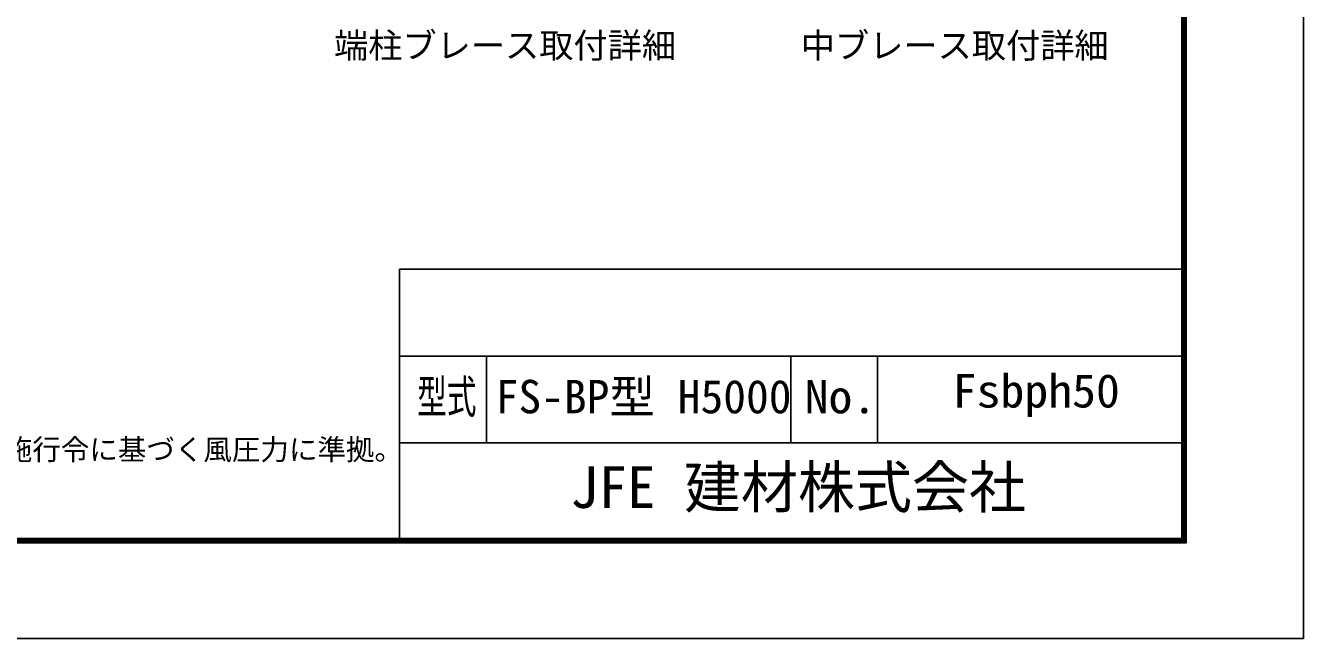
# Model space of a CAD drawing. Units: millimetres, scale not verified. Extents: x -12599 to 12601, y -8909 to 8911.
# Drawn here: x 3778 to 12601, y -8909 to -4677 of the extents above; entities that cross this region are included whole.
import ezdxf
from ezdxf.enums import TextEntityAlignment as Align

# ---------------------------------------------------------------- set-up
doc = ezdxf.new("R2010")
doc.units = ezdxf.units.MM
doc.header["$LTSCALE"] = 30
doc.layers.add('0-A_D-TTL-TXT', color=7, linetype='Continuous')
doc.layers.add('0-C_D-TTL', color=7, linetype='Continuous', lineweight=25)
doc.styles.add('ＭＳ ゴシック', font='')
doc.styles.get('ＭＳ ゴシック').set_extended_font_data('MS Gothic')

msp = doc.modelspace()

# ---------------------------------------------------------------- linework, layer by layer
at = {"layer": '0-C_D-TTL'}
for p, q in [((6360.96, -6359.32), (6360.96, -8219.32)), ((6360.96, -6359.32), (11760.96, -6359.32)), ((6360.96, -6959.32), (11760.96, -6959.32)), ((6960.96, -6959.32), (6960.96, -7559.32)), ((9060.96, -6959.32), (9060.96, -7559.32)), ((9660.96, -6959.32), (9660.96, -7559.32)), ((6360.96, -7559.32), (11760.96, -7559.32))]:
    msp.add_line(p, q, dxfattribs=at)
at = {"layer": '0-C_D-TTL', "color": 2}
msp.add_lwpolyline([(-12599.04, 8910.68), (12600.96, 8910.68), (12600.96, -8909.32), (-12599.04, -8909.32)], close=True, dxfattribs=at)
at = {"layer": '0-C_D-TTL'}
for points in [[(-11789.04, 8250.68), (11790.96, 8250.68), (11790.96, -8249.32), (-11789.04, -8249.32)], [(-11781.54, 8243.18), (11783.46, 8243.18), (11783.46, -8241.82), (-11781.54, -8241.82)], [(-11774.04, 8235.68), (11775.96, 8235.68), (11775.96, -8234.32), (-11774.04, -8234.32)], [(-11766.54, 8228.18), (11768.46, 8228.18), (11768.46, -8226.82), (-11766.54, -8226.82)], [(-11759.04, 8220.68), (11760.96, 8220.68), (11760.96, -8219.32), (-11759.04, -8219.32)]]:
    msp.add_lwpolyline(points, close=True, dxfattribs=at)

# ---------------------------------------------------------------- texts
at = {"layer": '0-A_D-TTL-TXT', "style": 'ＭＳ ゴシック'}
for s, height, p in [('端柱ブレース取付詳細', 173.1, (5907.99, -4952.62)), ('中ブレース取付詳細', 173.1, (9130.96, -4953.07)), ('FS-BP型 H5000', 230.9, (7023.76, -7423.73)), ('（設計条件）風荷重：昭和57年改正 建築基準法・同施行令に基づく風圧力に準拠。', 144.3, (-996.39, -7720.13)), ('JFE 建材株式会社', 288.6, (7538.1, -8094.83))]:
    msp.add_text(s, height=height, dxfattribs=at).set_placement(p, align=Align.BOTTOM_LEFT)
for s, width, p in [('型式', 0.65, (6481.76, -7423.73)), ('No.', 1.05, (9156.96, -7423.73)), ('Fsbph50', 1.05, (10178.96, -7383.73))]:
    msp.add_text(s, height=230.9, dxfattribs=dict(at, width=width)).set_placement(p, align=Align.BOTTOM_LEFT)

doc.saveas('drawing.dxf')
